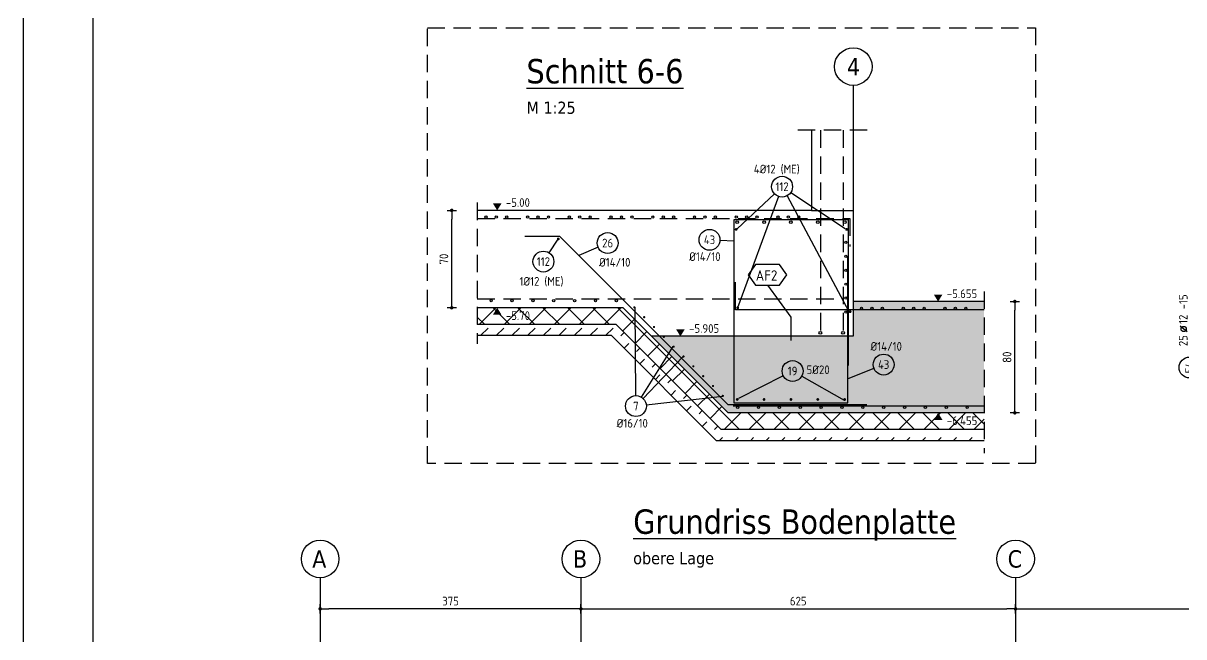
# Model space of a CAD drawing. Extents: x -45 to 98, y -32 to 51.
# Drawn here: x 0 to 16.69, y 15.99 to 24.8 of the extents above; entities that cross this region are included whole.
import ezdxf
from ezdxf.enums import TextEntityAlignment as Align

# ---------------------------------------------------------------- set-up
doc = ezdxf.new("R2010")
doc.units = 0
doc.header["$LTSCALE"] = 0.5
for name, pattern in [('AUSGEZOGEN', [1000.01, 1000, 0.01]), ('DASHED', [0.75, 0.5, -0.25]), ('GESTRICHELT', [0.75, 0.5, -0.25]), ('STRICHLINIE', [0.75, 0.5, -0.25])]:
    doc.linetypes.add(name, pattern=pattern)
for name, color, linetype in [('ACHSEN', 7, 'Continuous'), ('AFB', 7, 'Continuous'), ('AFU', 7, 'Continuous'), ('BETON', 7, 'Continuous'), ('DETAIL', 7, 'Continuous'), ('grau_mittel', 7, 'Continuous'), ('HILFE', 7, 'Continuous'), ('koten', 7, 'Continuous'), ('MASSE', 7, 'Continuous'), ('RAHMEN', 7, 'Continuous'), ('RND', 7, 'Continuous'), ('SFP_Achsen', 7, 'Continuous'), ('SFP_Dämmung', 7, 'Continuous'), ('SFP_Hilfe', 7, 'Continuous'), ('TEXT', 7, 'Continuous')]:
    doc.layers.add(name, color=color, linetype=linetype)
doc.styles.add('helv', font='tahoma.ttf')
doc.styles.add('txt', font='isocp.shx')
doc.linetypes.add('AFU_50K', pattern='A,0.15,["/",Standard,S=0.2,R=0,X=-0.01,Y=-0.1],0.07,["/",Standard,S=0.2,R=0,X=-0.01,Y=-0.1],0.15', length=0.37)
doc.linetypes.add('AFU_50M', pattern='A,0.45,["/",Standard,S=0.2,R=0,X=-0.01,Y=-0.1],0.07,["/",Standard,S=0.2,R=0,X=-0.01,Y=-0.1],0.45', length=0.97)
doc.dimstyles.new('DOT_I', dxfattribs={"dimscale": 0.5, "dimtxt": 0.25, "dimasz": 0.25, "dimexe": 0.1, "dimexo": 0.3, "dimgap": 0.1, "dimtad": 1, "dimdec": 3, "dimzin": 3, "dimtxsty": 'txt', "dimblk": 'DOT', "dimblk1": 'DOT', "dimblk2": 'DOT', "dimsah": 1, "dimcen": 0.1, "dimse1": 1, "dimse2": 1, "dimazin": 0, "dimtfac": 1, "dimtdec": 4, "dimtix": 1, "dimtmove": 2, "dimatfit": 3, "dimfxl": 0, "dimtvp": 1, "dimtolj": 1, "dimtzin": 0, "dimarcsym": 0})

# ---------------------------------------------------------------- blocks, each defined once
blk = doc.blocks.new('RND_LEI')
at = {"layer": 'RND', "color": 7, "linetype": 'Continuous'}
blk.add_line((1.022, 0.066), (1.19, 0.27), dxfattribs=at)
for centre, radius in [((0, 0), 0.3), ((1.106, 0.168), 0.075)]:
    blk.add_circle(centre, radius, dxfattribs=at)
at = {"layer": 'RND', "color": 7, "linetype": 'Continuous', "style": 'txt'}
blk.add_attdef('POSL', text='', height=0.25, dxfattribs=at).set_placement((0, 0), align=Align.MIDDLE)
blk.add_attdef('ANZ', text='', height=0.25, dxfattribs=at).set_placement((0.931, 0.057), align=Align.RIGHT)
for tag, p in [('DUM', (1.253, 0.057)), ('ABSTD', (1.674, 0.057)), ('POSTXT', (0.374, -0.327))]:
    blk.add_attdef(tag, p, '', height=0.25, dxfattribs=at)
blk = doc.blocks.new('DOT')
at = {"layer": 'MASSE', "color": 7, "linetype": 'Continuous'}
for p, q in [((0, 0), (-1, 0)), ((0, 0.54), (0, -0.54))]:
    blk.add_line(p, q, dxfattribs=at)
at = {"layer": 'MASSE', "color": 7, "linetype": 'Continuous', "const_width": 0.2}
blk.add_lwpolyline([(-0.1, 0, 1), (0.1, 0, 1)], format="xyb", close=True, dxfattribs=at)
blk = doc.blocks.new('*D58')
at = {"layer": 'Defpoints', "color": 0, "linetype": 'AUSGEZOGEN', "transparency": 16777216}
for p in [(4.27, 16.387), (4.27, 16.387), (8.02, 16.387)]:
    blk.add_point(p, dxfattribs=at)
at = {"layer": 'MASSE', "color": 0, "linetype": 'AUSGEZOGEN', "lineweight": -2, "transparency": 16777216}
blk.add_line((7.895, 16.387), (4.395, 16.387), dxfattribs=at)
at = {"layer": 'MASSE', "color": 0, "linetype": 'AUSGEZOGEN', "lineweight": -2, "transparency": 16777216, "xscale": 0.125, "yscale": 0.125, "zscale": 0.125, "rotation": 180}
blk.add_blockref('DOT', (4.27, 16.387), dxfattribs=at)
at = {"layer": 'MASSE', "color": 0, "linetype": 'AUSGEZOGEN', "lineweight": -2, "transparency": 16777216, "xscale": 0.125, "yscale": 0.125, "zscale": 0.125}
blk.add_blockref('DOT', (8.02, 16.387), dxfattribs=at)
at = {"layer": 'MASSE', "color": 0, "linetype": 'AUSGEZOGEN', "transparency": 16777216, "insert": (6.145, 16.499), "char_height": 0.125, "attachment_point": 5, "style": 'txt'}
blk.add_mtext('\\A1;375', dxfattribs=at)
blk = doc.blocks.new('*D59')
at = {"layer": 'Defpoints', "color": 0, "linetype": 'AUSGEZOGEN', "transparency": 16777216}
for p in [(8.02, 16.387), (14.27, 16.387), (14.27, 16.387)]:
    blk.add_point(p, dxfattribs=at)
at = {"layer": 'MASSE', "color": 0, "linetype": 'AUSGEZOGEN', "lineweight": -2, "transparency": 16777216}
blk.add_line((8.145, 16.387), (14.145, 16.387), dxfattribs=at)
at = {"layer": 'MASSE', "color": 0, "linetype": 'AUSGEZOGEN', "lineweight": -2, "transparency": 16777216, "xscale": 0.125, "yscale": 0.125, "zscale": 0.125, "rotation": 180}
blk.add_blockref('DOT', (8.02, 16.387), dxfattribs=at)
at = {"layer": 'MASSE', "color": 0, "linetype": 'AUSGEZOGEN', "lineweight": -2, "transparency": 16777216, "xscale": 0.125, "yscale": 0.125, "zscale": 0.125}
blk.add_blockref('DOT', (14.27, 16.387), dxfattribs=at)
at = {"layer": 'MASSE', "color": 0, "linetype": 'AUSGEZOGEN', "transparency": 16777216, "insert": (11.145, 16.499), "char_height": 0.125, "attachment_point": 5, "style": 'txt'}
blk.add_mtext('\\A1;625', dxfattribs=at)
blk = doc.blocks.new('*D60')
at = {"layer": 'Defpoints', "color": 0, "linetype": 'AUSGEZOGEN', "transparency": 16777216}
for p in [(14.27, 16.387), (21.77, 16.387), (21.77, 16.387)]:
    blk.add_point(p, dxfattribs=at)
at = {"layer": 'MASSE', "color": 0, "linetype": 'AUSGEZOGEN', "lineweight": -2, "transparency": 16777216}
blk.add_line((14.395, 16.387), (21.645, 16.387), dxfattribs=at)
at = {"layer": 'MASSE', "color": 0, "linetype": 'AUSGEZOGEN', "lineweight": -2, "transparency": 16777216, "xscale": 0.125, "yscale": 0.125, "zscale": 0.125, "rotation": 180}
blk.add_blockref('DOT', (14.27, 16.387), dxfattribs=at)
at = {"layer": 'MASSE', "color": 0, "linetype": 'AUSGEZOGEN', "lineweight": -2, "transparency": 16777216, "xscale": 0.125, "yscale": 0.125, "zscale": 0.125}
blk.add_blockref('DOT', (21.77, 16.387), dxfattribs=at)
at = {"layer": 'MASSE', "color": 0, "linetype": 'AUSGEZOGEN', "transparency": 16777216, "insert": (18.02, 16.499), "char_height": 0.125, "attachment_point": 5, "style": 'txt'}
blk.add_mtext('\\A1;750', dxfattribs=at)
blk = doc.blocks.new('A0-38-5')
at = {"layer": 'RAHMEN'}
blk.add_line((0, 89.1), (0, 0), dxfattribs=at)
at = {"layer": 'RAHMEN', "color": 5}
blk.add_line((2, 88.6), (2, 0.5), dxfattribs=at)
blk = doc.blocks.new('okrd_o')
at = {"layer": 'koten', "color": 7, "linetype": 'Continuous'}
blk.add_solid([(-0.125, 0.202), (0.125, 0.202), (0, 0)], dxfattribs=at)
at = {"layer": 'koten', "style": 'txt'}
blk.add_attdef('OKRD', (0.25, 0.1), '', height=0.25, dxfattribs=at)
blk = doc.blocks.new('okrd_u')
at = {"layer": 'koten', "color": 7, "linetype": 'Continuous'}
blk.add_solid([(-0.125, -0.202), (0.125, -0.202), (0, 0)], dxfattribs=at)
at = {"layer": 'koten', "style": 'txt'}
blk.add_attdef('OKRD', (0.25, -0.35), '', height=0.25, dxfattribs=at)
blk = doc.blocks.new('RND_HIN')
at = {"layer": 'RND', "color": 7, "linetype": 'Continuous'}
blk.add_circle((0, 0), 0.3, dxfattribs=at)
at = {"layer": 'RND', "color": 7, "linetype": 'Continuous', "style": 'txt'}
blk.add_attdef('POSI', text='', height=0.25, dxfattribs=at).set_placement((0, 0), align=Align.MIDDLE)
blk = doc.blocks.new('*D115')
at = {"layer": 'Defpoints', "color": 0, "linetype": 'AUSGEZOGEN', "transparency": 16777216}
for p in [(14.259, 20.804), (14.259, 20.804), (14.259, 19.204)]:
    blk.add_point(p, dxfattribs=at)
at = {"layer": 'MASSE', "color": 0, "linetype": 'AUSGEZOGEN', "lineweight": -2, "transparency": 16777216}
blk.add_line((14.259, 19.329), (14.259, 20.679), dxfattribs=at)
at = {"layer": 'MASSE', "color": 0, "linetype": 'AUSGEZOGEN', "lineweight": -2, "transparency": 16777216, "xscale": 0.125, "yscale": 0.125, "zscale": 0.125}
for p, rotation in [((14.259, 20.804), 90), ((14.259, 19.204), 270)]:
    blk.add_blockref('DOT', p, dxfattribs=dict(at, rotation=rotation))
at = {"layer": 'MASSE', "color": 0, "linetype": 'AUSGEZOGEN', "transparency": 16777216, "insert": (14.147, 20.004), "char_height": 0.125, "attachment_point": 5, "rotation": 90, "style": 'txt'}
blk.add_mtext('\\A1;80', dxfattribs=at)
blk = doc.blocks.new('*D116')
at = {"layer": 'Defpoints', "color": 0, "linetype": 'AUSGEZOGEN', "transparency": 16777216}
for p in [(6.162, 22.114), (6.162, 22.114), (6.162, 20.714)]:
    blk.add_point(p, dxfattribs=at)
at = {"layer": 'MASSE', "color": 0, "linetype": 'AUSGEZOGEN', "lineweight": -2, "transparency": 16777216}
blk.add_line((6.162, 20.839), (6.162, 21.989), dxfattribs=at)
at = {"layer": 'MASSE', "color": 0, "linetype": 'AUSGEZOGEN', "lineweight": -2, "transparency": 16777216, "xscale": 0.125, "yscale": 0.125, "zscale": 0.125}
for p, rotation in [((6.162, 22.114), 90), ((6.162, 20.714), 270)]:
    blk.add_blockref('DOT', p, dxfattribs=dict(at, rotation=rotation))
at = {"layer": 'MASSE', "color": 0, "linetype": 'AUSGEZOGEN', "transparency": 16777216, "insert": (6.049, 21.414), "char_height": 0.125, "attachment_point": 5, "rotation": 90, "style": 'txt'}
blk.add_mtext('\\A1;70', dxfattribs=at)

msp = doc.modelspace()

# ---------------------------------------------------------------- hatches: boundary and pattern name
at = {"layer": 'grau_mittel'}
msp.add_hatch(color=61, dxfattribs=at).paths.add_polyline_path([(13.8182, 20.8036), (11.9368, 20.8036), (11.9368, 20.3036), (9.0368, 20.3036), (10.1368, 19.2036), (13.8182, 19.2036)])
at = {"layer": 'SFP_Dämmung', "linetype": 'AUSGEZOGEN'}
h = msp.add_hatch(dxfattribs=at)
h.set_pattern_fill('ANSI37', color=171, scale=0.08, angle=-180, style=0, double=1)
h.set_pattern_definition([(225, (21.5044, 18.1777), (0.179605, -0.179605), []), (315, (21.5044, 18.1777), (0.179605, 0.179605), [])])
h.paths.add_polyline_path([(8.6268, 20.7136), (6.5297, 20.7136), (6.5297, 20.4736), (8.5274, 20.4736), (10.0374, 18.9636), (13.8182, 18.9636), (13.8182, 19.2036), (10.1368, 19.2036)])
h.paths.add_polyline_path([(6.9304, 20.5103), (7.3393, 20.5103), (7.3393, 20.6869), (6.9304, 20.6869)], flags=24)
h.paths.add_polyline_path([(13.2692, 18.9989), (13.786, 18.9989), (13.786, 19.1838), (13.2692, 19.1838)], flags=24)
at = {"layer": 'SFP_Hilfe', "linetype": 'AUSGEZOGEN'}
h = msp.add_hatch(dxfattribs=at)
h.set_pattern_fill('DASH', color=171, scale=0.05, angle=-135, double=1)
h.set_pattern_definition([(225, (21.5044, 18.1777), (-2e-16, -0.2245064), [0.15875, -0.15875])])
h.paths.add_polyline_path([(13.8182, 18.9636), (10.0374, 18.9636), (8.5274, 20.4736), (6.5297, 20.4736), (6.5297, 20.3136), (8.4611, 20.3136), (9.9711, 18.8036), (13.8182, 18.8036)])

# ---------------------------------------------------------------- linework, layer by layer
at = {"layer": 'ACHSEN', "color": 140, "linetype": 'AUSGEZOGEN'}
for p, q in [((11.9368, 23.9086), (11.9368, 22.6964)), ((4.2702, 16.8341), (4.2702, 14.3681)), ((8.0202, 16.8341), (8.0202, 14.3681)), ((14.2702, 16.8341), (14.2702, 14.3681))]:
    msp.add_line(p, q, dxfattribs=at)
at = {"layer": 'ACHSEN', "color": 7, "linetype": 'AUSGEZOGEN'}
for centre in [(4.2702, 17.1046), (8.0202, 17.1046), (14.2702, 17.1046)]:
    msp.add_circle(centre, 0.2705, dxfattribs=at)
at = {"layer": 'AFB', "color": 1, "linetype": 'AUSGEZOGEN'}
msp.add_line((11.0368, 20.5776), (11.0368, 20.2436), dxfattribs=at)
msp.add_lwpolyline([(10.5316, 21.3351), (10.4232, 21.1872), (10.5316, 21.0394), (10.8733, 21.0394), (10.9817, 21.1872), (10.8733, 21.3351)], close=True, dxfattribs=at)
at = {"layer": 'AFU', "color": 8, "linetype": 'AFU_50K'}
msp.add_line((11.3368, 22.1136), (11.9368, 22.1136), dxfattribs=at)
at = {"layer": 'AFU', "color": 8, "linetype": 'AFU_50M'}
for p, q in [((11.9368, 20.8036), (11.9368, 20.3036)), ((11.9368, 20.3036), (9.0368, 20.3036))]:
    msp.add_line(p, q, dxfattribs=at)
at = {"layer": 'BETON', "color": 6, "linetype": 'AUSGEZOGEN'}
for p, q in [((11.3368, 23.2646), (11.3368, 22.1136)), ((11.9368, 23.2646), (11.9368, 20.8036)), ((11.3368, 22.1136), (6.5297, 22.1136)), ((8.6268, 20.7136), (6.5297, 20.7136)), ((10.1368, 19.2036), (8.6268, 20.7136)), ((13.8182, 20.8036), (11.9368, 20.8036)), ((13.8182, 19.2036), (10.1368, 19.2036))]:
    msp.add_line(p, q, dxfattribs=at)
at = {"layer": 'DETAIL', "color": 102, "linetype": 'STRICHLINIE'}
msp.add_lwpolyline([(5.8126, 18.474), (5.8126, 24.7354), (14.5573, 24.7354), (14.5573, 18.474)], close=True, dxfattribs=at)
at = {"layer": 'HILFE', "color": 102, "linetype": 'AUSGEZOGEN'}
for p, q in [((10.7024, 21.0394), (11.0368, 20.5776)), ((8.5274, 20.4736), (6.5297, 20.4736)), ((10.0374, 18.9636), (8.5274, 20.4736)), ((8.4611, 20.3136), (6.5297, 20.3136)), ((9.9711, 18.8036), (8.4611, 20.3136)), ((13.8182, 18.9636), (10.0374, 18.9636)), ((13.8182, 18.8036), (9.9711, 18.8036))]:
    msp.add_line(p, q, dxfattribs=at)
at = {"layer": 'RND', "color": 102, "linetype": 'AUSGEZOGEN'}
for p, q in [((11.0375, 22.3714), (11.8178, 21.8546)), ((10.8028, 22.3519), (10.2643, 21.8492)), ((10.8605, 22.3135), (10.2696, 20.7142)), ((10.9832, 22.322), (11.8714, 20.6606)), ((7.5633, 21.5026), (7.6938, 21.6996)), ((8.266, 21.5847), (7.9887, 21.4649)), ((10.0188, 21.6833), (10.2237, 21.6737)), ((8.8091, 19.451), (8.7976, 20.724)), ((8.8897, 19.4283), (9.344, 20.1587)), ((8.914, 19.4095), (9.4822, 20.0045)), ((10.9296, 19.7373), (10.2873, 19.411)), ((11.1941, 19.7317), (11.8042, 19.3886)), ((12.2334, 19.8424), (11.8568, 19.6927)), ((8.9595, 19.3178), (10.0608, 19.4423))]:
    msp.add_line(p, q, dxfattribs=at)
at = {"layer": 'RND', "color": 7, "linetype": 'GESTRICHELT'}
for points in [[(11.4625, 23.2646), (11.4625, 20.3543)], [(11.7891, 23.2646), (11.7891, 20.3543)], [(6.5297, 21.9964), (11.8849, 21.9964), (11.8849, 21.5964)], [(6.5297, 20.8445), (11.6626, 20.8445)]]:
    msp.add_lwpolyline(points, dxfattribs=at)
at = {"layer": 'RND', "color": 1, "linetype": 'AUSGEZOGEN'}
for points in [[(10.2237, 19.8827), (10.2237, 21.9827), (11.8637, 21.9827), (11.8637, 19.8827)], [(7.2116, 21.7419), (7.7116, 21.7419), (10.1299, 19.3236), (12.1299, 19.3236)], [(10.2168, 21.4492), (10.2168, 19.3492), (11.8568, 19.3492), (11.8568, 21.4492)], [(13.8182, 20.6835), (10.2437, 20.6835), (10.2437, 21.0835)], [(10.2086, 19.3056), (13.8182, 19.3056)]]:
    msp.add_lwpolyline(points, dxfattribs=at)
at = {"layer": 'RND', "color": 7, "linetype": 'AUSGEZOGEN'}
for points, const_width in [([(7.684, 21.7032, 1), (7.704, 21.7032, 1)], 0.02), ([(10.2415, 21.8398, 1), (10.2615, 21.8398, 1)], 0.02), ([(11.8306, 21.8398, 1), (11.8506, 21.8398, 1)], 0.02), ([(8.7791, 20.7206, 1), (8.7951, 20.7206, 1)], 0.016), ([(10.2639, 20.7143, 1), (10.2839, 20.7143, 1)], 0.02), ([(8.9205, 20.5791, 1), (8.9365, 20.5791, 1)], 0.016), ([(11.8815, 20.6586, 1), (11.9015, 20.6586, 1)], 0.02), ([(9.062, 20.4377, 1), (9.078, 20.4377, 1)], 0.016), ([(9.2034, 20.2963, 1), (9.2194, 20.2963, 1)], 0.016), ([(9.3448, 20.1549, 1), (9.3608, 20.1549, 1)], 0.016), ([(9.4862, 20.0135, 1), (9.5022, 20.0135, 1)], 0.016), ([(9.6276, 19.872, 1), (9.6436, 19.872, 1)], 0.016), ([(9.7691, 19.7306, 1), (9.7851, 19.7306, 1)], 0.016), ([(9.9105, 19.5892, 1), (9.9265, 19.5892, 1)], 0.016), ([(10.0519, 19.4478, 1), (10.0679, 19.4478, 1)], 0.016), ([(10.2568, 19.3962, 1), (10.2768, 19.3962, 1)], 0.02), ([(10.6433, 19.3962, 1), (10.6633, 19.3962, 1)], 0.02), ([(11.0297, 19.3962, 1), (11.0497, 19.3962, 1)], 0.02), ([(11.4162, 19.3962, 1), (11.4362, 19.3962, 1)], 0.02), ([(11.8027, 19.3962, 1), (11.8227, 19.3962, 1)], 0.02)]:
    msp.add_lwpolyline(points, format="xyb", close=True, dxfattribs=dict(at, const_width=const_width))
for centre, radius in [((6.6532, 22.0177), 0.016), ((6.9532, 22.0177), 0.016), ((7.2532, 22.0177), 0.016), ((7.5532, 22.0177), 0.016), ((7.8532, 22.0177), 0.016), ((8.1532, 22.0177), 0.016), ((8.4532, 22.0177), 0.016), ((8.7532, 22.0177), 0.016), ((9.0532, 22.0177), 0.016), ((9.3532, 22.0177), 0.016), ((9.6532, 22.0177), 0.016), ((9.9532, 22.0177), 0.016), ((10.2532, 22.0177), 0.016), ((10.5532, 22.0177), 0.016), ((10.8532, 22.0177), 0.016), ((11.1532, 22.0177), 0.016), ((10.2668, 21.9456), 0.02), ((10.6533, 21.9456), 0.02), ((11.0397, 21.9456), 0.02), ((11.4262, 21.9456), 0.02), ((11.8127, 21.9456), 0.02), ((11.8296, 21.6529), 0.016), ((11.8296, 21.4529), 0.016), ((11.8296, 21.2529), 0.016), ((11.8296, 21.0529), 0.016), ((11.8296, 20.8529), 0.016), ((6.7291, 20.8153), 0.016), ((7.0291, 20.8153), 0.016), ((7.3291, 20.8153), 0.016), ((7.6291, 20.8153), 0.016), ((7.9291, 20.8153), 0.016), ((8.2291, 20.8153), 0.016), ((8.5291, 20.8153), 0.016), ((12.0549, 20.7076), 0.016), ((12.3549, 20.7076), 0.016), ((12.6549, 20.7076), 0.016), ((12.9549, 20.7076), 0.016), ((13.2549, 20.7076), 0.016), ((13.5549, 20.7076), 0.016), ((11.8296, 20.6529), 0.016), ((11.4625, 20.3543), 0.02), ((11.7891, 20.3543), 0.02), ((10.2737, 19.2831), 0.016), ((10.5737, 19.2831), 0.016), ((10.8737, 19.2831), 0.016), ((11.1737, 19.2831), 0.016), ((11.4737, 19.2831), 0.016), ((11.7737, 19.2831), 0.016), ((12.0737, 19.2831), 0.016), ((12.3737, 19.2831), 0.016), ((12.6737, 19.2831), 0.016), ((12.9737, 19.2831), 0.016), ((13.2737, 19.2831), 0.016), ((13.5737, 19.2831), 0.016)]:
    msp.add_circle(centre, radius, dxfattribs=at)
at = {"layer": 'RND', "color": 102, "linetype": 'AUSGEZOGEN'}
for centre in [(6.8032, 22.0177), (7.4032, 22.0177), (8.0032, 22.0177), (8.6032, 22.0177), (9.2032, 22.0177), (9.8032, 22.0177), (10.4032, 22.0177), (11.0032, 22.0177), (12.2049, 20.7076), (12.8049, 20.7076), (13.4049, 20.7076)]:
    msp.add_circle(centre, 0.016, dxfattribs=at)
at = {"layer": 'SFP_Achsen', "color": 7, "linetype": 'AUSGEZOGEN'}
msp.add_circle((11.9368, 24.1791), 0.2705, dxfattribs=at)
at = {"layer": 'SFP_Hilfe', "color": 102, "linetype": 'DASHED'}
for p, q in [((12.1368, 23.2646), (11.1368, 23.2646)), ((6.5297, 22.2252), (6.5297, 20.1977)), ((13.8182, 20.9485), (13.8182, 18.6252))]:
    msp.add_line(p, q, dxfattribs=at)

# ---------------------------------------------------------------- block references
at = {"layer": 'koten', "color": 7, "linetype": 'DASHED', "xscale": 0.5, "yscale": 0.5, "zscale": 0.5}
for p, values in [((6.816, 22.1136), {'OKRD': '-5.00'}), ((13.1562, 20.8036), {'OKRD': '-5.655'}), ((9.4505, 20.3036), {'OKRD': '-5.905'})]:
    msp.add_blockref('okrd_o', p, dxfattribs=at).add_auto_attribs(values)
at = {"layer": 'koten', "color": 7, "linetype": 'AUSGEZOGEN', "xscale": 0.5, "yscale": 0.5, "zscale": 0.5}
for p, values in [((6.816, 20.7136), {'OKRD': '-5.70'}), ((13.1562, 19.2036), {'OKRD': '-6.455'})]:
    msp.add_blockref('okrd_u', p, dxfattribs=at).add_auto_attribs(values)
at = {"layer": 'RAHMEN', "color": 102, "xscale": 0.5, "yscale": 0.5, "zscale": 0.5}
msp.add_blockref('A0-38-5', (0, 0), dxfattribs=at)
at = {"layer": 'RND', "color": 7, "linetype": 'AUSGEZOGEN', "xscale": 0.5, "yscale": 0.5, "zscale": 0.5}
for p, values in [((10.9125, 22.4542), {'POSI': '112'}), ((8.4037, 21.6442), {'POSI': '26'}), ((9.8689, 21.6903), {'POSI': '43'}), ((7.4804, 21.3775), {'POSI': '112'}), ((12.3728, 19.8978), {'POSI': '43'}), ((11.0634, 19.8052), {'POSI': '19'}), ((8.8104, 19.301), {'POSI': '7'})]:
    msp.add_blockref('RND_HIN', p, dxfattribs=at).add_auto_attribs(values)
at = {"layer": 'RND', "color": 7, "linetype": 'AUSGEZOGEN', "xscale": 0.5, "yscale": 0.5, "zscale": 0.5, "rotation": 90}
msp.add_blockref('RND_LEI', (16.7716, 19.8553), dxfattribs=at).add_auto_attribs({'POSL': '54', 'DUM': '12', 'ANZ': '25', 'ABSTD': '-15', 'POSTXT': '2x (Wandanschluß)'})

# ---------------------------------------------------------------- texts
at = {"layer": 'ACHSEN', "color": 6, "linetype": 'AUSGEZOGEN', "style": 'helv'}
for s, p in [('A', (4.1562, 16.9802)), ('B', (7.9062, 16.9802)), ('C', (14.1562, 16.9802))]:
    msp.add_text(s, height=0.25, dxfattribs=at).set_placement(p)
at = {"layer": 'AFB', "color": 7, "linetype": 'AUSGEZOGEN', "style": 'txt'}
msp.add_text('AF2', height=0.15, dxfattribs=at).set_placement((10.5338, 21.1025))
at = {"layer": 'SFP_Achsen', "color": 6, "linetype": 'AUSGEZOGEN', "style": 'helv'}
msp.add_text('4', height=0.25, dxfattribs=at).set_placement((11.8462, 24.0529))
at = {"layer": 'TEXT', "color": 5, "linetype": 'AUSGEZOGEN', "style": 'helv'}
for s, p in [('%%USchnitt 6-6', (7.237, 23.9386)), ('%%UGrundriss Bodenplatte', (8.7716, 17.4661))]:
    msp.add_text(s, height=0.35, dxfattribs=at).set_placement(p)
at = {"layer": 'TEXT', "color": 1, "linetype": 'AUSGEZOGEN', "style": 'helv'}
for s, p in [('M 1:25', (7.237, 23.5011)), ('obere Lage', (8.7716, 17.0286))]:
    msp.add_text(s, height=0.175, dxfattribs=at).set_placement(p)
at = {"layer": 'TEXT', "color": 7, "linetype": 'AUSGEZOGEN', "style": 'txt'}
for s, p in [('4%%C12 (ME)', (10.5056, 22.6443)), ('%%C14/10', (8.28, 21.3049)), ('%%C14/10', (9.5763, 21.3866)), ('1%%C12 (ME)', (7.1367, 21.0313)), ('%%C14/10', (12.1841, 20.0965)), ('5%%C20', (11.2638, 19.7602)), ('%%C16/10', (8.5333, 18.9921))]:
    msp.add_text(s, height=0.125, dxfattribs=at).set_placement(p)

# ---------------------------------------------------------------- dimensions: what is measured, and where the dimension line sits
at = {"layer": 'MASSE', "color": 7, "linetype": 'AUSGEZOGEN'}
for base, p1, p2, picture, middle in [((6.1618, 22.1136), (6.1618, 20.7136), (6.1618, 22.1136), '*D116', (6.0493, 21.4136)), ((14.2591, 20.8036), (14.2591, 19.2036), (14.2591, 20.8036), '*D115', (14.1466, 20.0036))]:
    dim = msp.add_linear_dim(base=base, p1=p1, p2=p2, angle=90, dimstyle='DOT_I', override={"dimdec": 0, "dimlfac": 50}, dxfattribs=at)
    dim.commit()
    dim.dimension.update_dxf_attribs({"geometry": picture, "text_midpoint": middle})
for base, p1, p2, picture, middle in [((4.2702, 16.3868), (8.0202, 16.3868), (4.2702, 16.3868), '*D58', (6.1452, 16.4993)), ((14.2702, 16.3868), (8.0202, 16.3868), (14.2702, 16.3868), '*D59', (11.1452, 16.4993)), ((21.7702, 16.3868), (14.2702, 16.3868), (21.7702, 16.3868), '*D60', (18.0202, 16.4993))]:
    dim = msp.add_linear_dim(base=base, p1=p1, p2=p2, dimstyle='DOT_I', override={"dimdec": 0, "dimlfac": 100}, dxfattribs=at)
    dim.commit()
    dim.dimension.update_dxf_attribs({"geometry": picture, "text_midpoint": middle})

doc.saveas('drawing.dxf')
